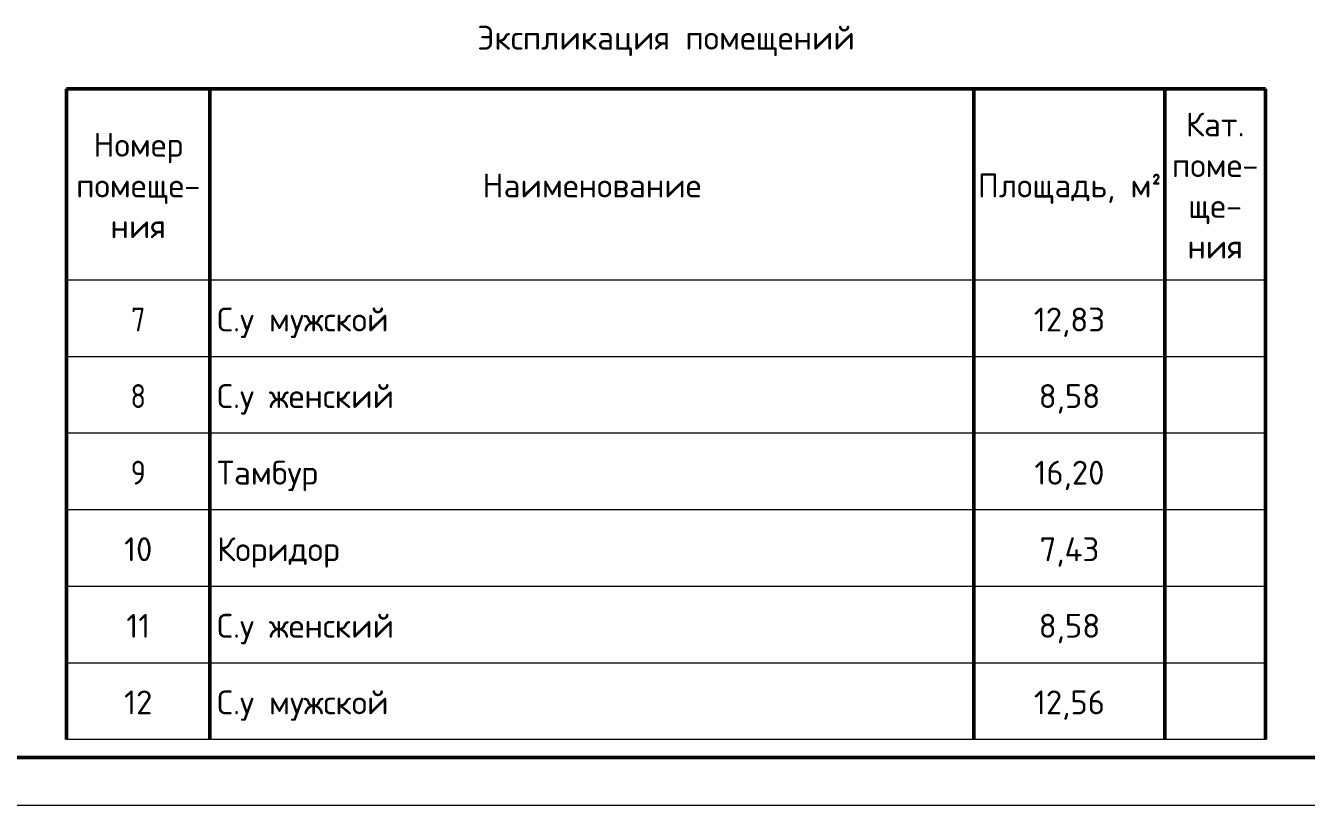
# Model space of a CAD drawing. Header units: millimetres. Extents: x 2140 to 223837, y 2113 to 170313.
# Drawn here: x 31012 to 57832, y 2113 to 18444 of the extents above; entities that cross this region are included whole.
import ezdxf

# ---------------------------------------------------------------- set-up
doc = ezdxf.new("R2010")
doc.units = ezdxf.units.MM
doc.layers.add('G-ANNO-TTLB', color=7, linetype='Continuous', lineweight=30)
doc.layers.add('G-ANNO-TTLB-THIN', color=7, linetype='Continuous', lineweight=20)
doc.layers.add('Стены', color=7, linetype='Continuous')
doc.styles.add('ISOCPEUR', font='isocpeur.ttf', dxfattribs={"height": 500})

# ---------------------------------------------------------------- blocks, each defined once
blk = doc.blocks.new('_Лист АР - А1К-736802-План на отм_ 0_000')
at = {"layer": 'G-ANNO-TTLB', "lineweight": 50}
blk.add_line((-766, -143.5), (-197, -143.5), dxfattribs=at)
at = {"layer": 'G-ANNO-TTLB-THIN'}
blk.add_line((-192, -148.5), (-786, -148.5), dxfattribs=at)
blk = doc.blocks.new('Помещение')
at = {"color": 7, "lineweight": 50}
for p, q in [((29730.5764, 15009.2034), (29730.5764, 11000)), ((29730.5764, 15009.2034), (54835.3319, 15009.2034)), ((32730.5764, 15009.2034), (32730.5764, 11000)), ((48730.5764, 15009.2034), (48730.5764, 11000)), ((52730.5764, 15009.2034), (52730.5764, 11000)), ((54833.6502, 15009.2034), (54833.6502, 11000)), ((29730.5764, 11000), (29730.5764, 9396.3186)), ((32730.5764, 11000), (32730.5764, 9396.3186)), ((48730.5764, 11000), (48730.5764, 9396.3186)), ((52730.5764, 11000), (52730.5764, 9396.3186)), ((54833.6502, 11000), (54833.6502, 9396.3186)), ((29730.5764, 9396.3186), (29730.5764, 7792.6373)), ((32730.5764, 9396.3186), (32730.5764, 7792.6373)), ((48730.5764, 9396.3186), (48730.5764, 7792.6373)), ((52730.5764, 9396.3186), (52730.5764, 7792.6373)), ((54833.6502, 9396.3186), (54833.6502, 7792.6373)), ((29730.5764, 7792.6373), (29730.5764, 6188.9559)), ((32730.5764, 7792.6373), (32730.5764, 6188.9559)), ((48730.5764, 7792.6373), (48730.5764, 6188.9559)), ((52730.5764, 7792.6373), (52730.5764, 6188.9559)), ((54833.6502, 7792.6373), (54833.6502, 6188.9559)), ((29730.5764, 6188.9559), (29730.5764, 4585.2746)), ((32730.5764, 6188.9559), (32730.5764, 4585.2746)), ((48730.5764, 6188.9559), (48730.5764, 4585.2746)), ((52730.5764, 6188.9559), (52730.5764, 4585.2746)), ((54833.6502, 6188.9559), (54833.6502, 4585.2746)), ((29730.5764, 4585.2746), (29730.5764, 2981.5932)), ((32730.5764, 4585.2746), (32730.5764, 2981.5932)), ((48730.5764, 4585.2746), (48730.5764, 2981.5932)), ((52730.5764, 4585.2746), (52730.5764, 2981.5932)), ((54833.6502, 4585.2746), (54833.6502, 2981.5932)), ((29730.5764, 2981.5932), (29730.5764, 1377.9119)), ((32730.5764, 2981.5932), (32730.5764, 1377.9119)), ((48730.5764, 2981.5932), (48730.5764, 1377.9119)), ((52730.5764, 2981.5932), (52730.5764, 1377.9119)), ((54833.6502, 2981.5932), (54833.6502, 1377.9119))]:
    blk.add_line(p, q, dxfattribs=at)
at = {"color": 7, "lineweight": 20}
for p, q in [((54835.3319, 15009.2034), (54835.3319, 11000)), ((32730.5764, 11000), (29730.5764, 11000)), ((48730.5764, 11000), (32730.5764, 11000)), ((52730.5764, 11000), (48730.5764, 11000)), ((54833.6502, 11000), (52730.5764, 11000)), ((32730.5764, 9396.3186), (29730.5764, 9396.3186)), ((48730.5764, 9396.3186), (32730.5764, 9396.3186)), ((52730.5764, 9396.3186), (48730.5764, 9396.3186)), ((54833.6502, 9396.3186), (52730.5764, 9396.3186)), ((32730.5764, 7792.6373), (29730.5764, 7792.6373)), ((48730.5764, 7792.6373), (32730.5764, 7792.6373)), ((52730.5764, 7792.6373), (48730.5764, 7792.6373)), ((54833.6502, 7792.6373), (52730.5764, 7792.6373)), ((32730.5764, 6188.9559), (29730.5764, 6188.9559)), ((48730.5764, 6188.9559), (32730.5764, 6188.9559)), ((52730.5764, 6188.9559), (48730.5764, 6188.9559)), ((54833.6502, 6188.9559), (52730.5764, 6188.9559)), ((32730.5764, 4585.2746), (29730.5764, 4585.2746)), ((48730.5764, 4585.2746), (32730.5764, 4585.2746)), ((52730.5764, 4585.2746), (48730.5764, 4585.2746)), ((54833.6502, 4585.2746), (52730.5764, 4585.2746)), ((32730.5764, 2981.5932), (29730.5764, 2981.5932)), ((48730.5764, 2981.5932), (32730.5764, 2981.5932)), ((52730.5764, 2981.5932), (48730.5764, 2981.5932)), ((54833.6502, 2981.5932), (52730.5764, 2981.5932)), ((32730.5764, 1377.9119), (29730.5764, 1377.9119)), ((48730.5764, 1377.9119), (32730.5764, 1377.9119)), ((52730.5764, 1377.9119), (48730.5764, 1377.9119)), ((54833.6502, 1377.9119), (52730.5764, 1377.9119))]:
    blk.add_line(p, q, dxfattribs=at)
at = {"lineweight": 9, "xscale": 200, "yscale": 200, "zscale": 200}
blk.add_blockref('_Лист АР - А1К-736802-План на отм_ 0_000', (157200, 29700), dxfattribs=at)
at = {"char_height": 500, "line_spacing_factor": 1.022761, "style": 'ISOCPEUR'}
for s, insert, width, attachment_point in [('Экспликация помещений', (42282.9542, 16327.3726), 11200.872055, 2), ('Кат.\\Pпоме-\\Pще-\\Pния', (53782.1133, 14510.3167), 1924.893838, 2), ('Номер\\Pпомеще-\\Pния', (31230.5764, 14084.1663), 2836.050483, 2), ('Наименование', (40730.5764, 13231.8654), 4706.636971, 2), ('Площадь, м\\fGOST Common|b0|i0|c238|p34|;\\W.9;²', (50730.5764, 13231.8654), 4018.743875, 2), ('\\fGOST Common|b0|i0|c204|p34|;\\W.9;7', (31230.5764, 10425.4231), 374.117298, 2), ('С.у мужской', (32880.5764, 10425.4231), 3831.685226, 1), ('12,83', (50730.5764, 10425.4231), 1580.94729, 2), ('\\fGOST Common|b0|i0|c204|p34|;\\W.9;8', (31230.5764, 8821.7417), 374.117298, 2), ('С.у женский', (32880.5764, 8821.7417), 3777.377877, 1), ('8,58', (50730.5764, 8821.7417), 1309.410542, 2), ('\\fGOST Common|b0|i0|c204|p34|;\\W.9;9', (31230.5764, 7218.0604), 374.117298, 2), ('Тамбур', (32880.5764, 7218.0604), 2407.625835, 1), ('16,20', (50730.5764, 7218.0604), 1580.94729, 2), ('10', (31230.5764, 5614.379), 645.654046, 2), ('Коридор', (32880.5764, 5614.379), 2673.128434, 1), ('7,43', (50730.5764, 5614.379), 1363.717892, 2), ('11', (31230.5764, 4010.6977), 543.073497, 2), ('С.у женский', (32880.5764, 4010.6977), 3777.377877, 1), ('8,58', (50730.5764, 4010.6977), 1309.410542, 2), ('12', (31230.5764, 2407.0163), 645.654046, 2), ('С.у мужской', (32880.5764, 2407.0163), 3831.685226, 1), ('12,56', (50730.5764, 2407.0163), 1580.94729, 2)]:
    blk.add_mtext(s, dxfattribs=dict(at, insert=insert, width=width, attachment_point=attachment_point))

msp = doc.modelspace()

# ---------------------------------------------------------------- block references
at = {"layer": 'Стены'}
msp.add_blockref('Помещение', (2139.8, 2112.9), dxfattribs=at)

doc.saveas('drawing.dxf')
